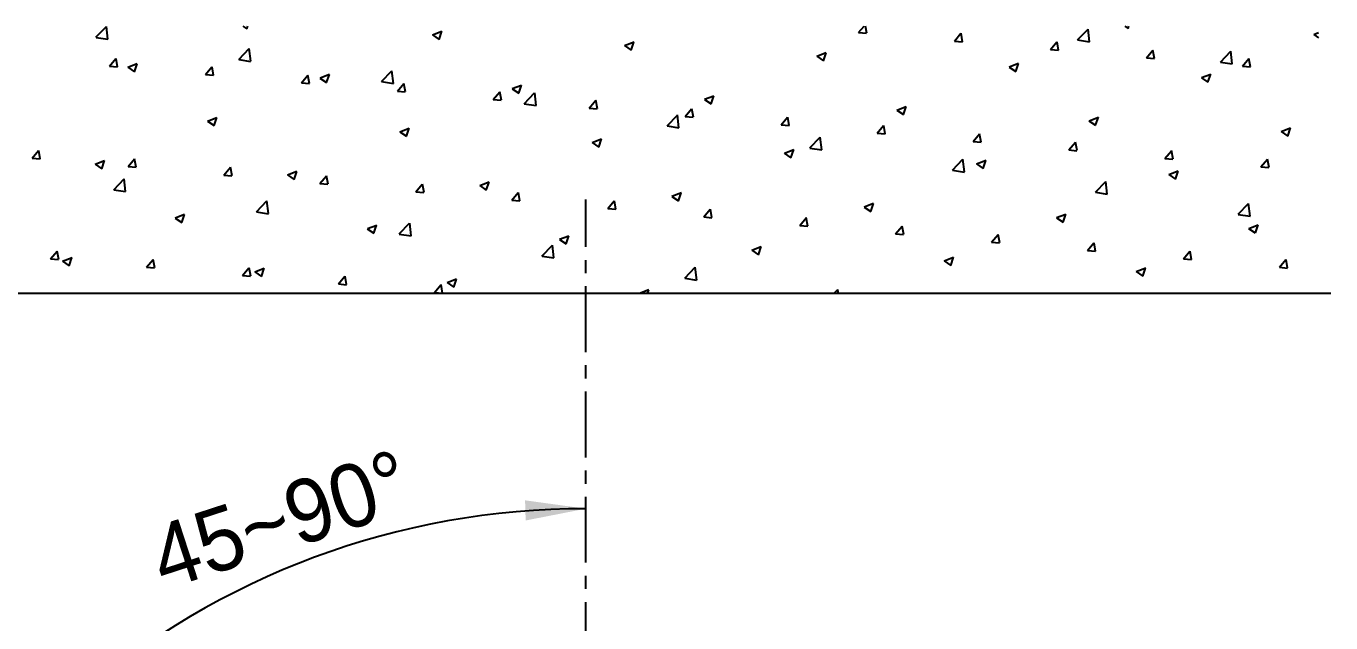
# Model space of a CAD drawing. Header units: millimetres. Extents: x 0 to 42050, y 0 to 29700.
# Drawn here: x 10152 to 12629, y 20850 to 21984 of the extents above; entities that cross this region are included whole.
import ezdxf

# ---------------------------------------------------------------- set-up
doc = ezdxf.new("R2010")
doc.units = ezdxf.units.MM
doc.header["$LTSCALE"] = 50
doc.linetypes.add('CENTERX2', pattern=[4, 2.5, -0.5, 0.5, -0.5])
doc.layers.add('P', color=3, linetype='Continuous')
doc.styles.add('돋움', font='')
doc.styles.get('돋움').set_extended_font_data('Dotum')

msp = doc.modelspace()

# ---------------------------------------------------------------- linework, layer by layer
at = {"color": 7}
for p, q in [((10284.3, 21963.1), (10304.1, 21983.7)), ((10307, 21959.6), (10304.2, 21983.7)), ((10563.3, 21984.5), (10570.7, 21979.5)), ((10570.7, 21979.5), (10572.4, 21984.5)), ((11732.2, 21972), (11742.7, 21984.5)), ((11747.7, 21970.7), (11745.2, 21984.5)), ((12148.2, 21958.3), (12168, 21978.9)), ((12170.9, 21954.8), (12168, 21978.9)), ((12237.7, 21984.5), (12244.2, 21980.1)), ((12244.2, 21980.1), (12245.7, 21984.5)), ((10284.4, 21963), (10307, 21959.5)), ((10923.1, 21967.7), (10935.7, 21959.2)), ((10923.2, 21968), (10941, 21974.8)), ((10935.7, 21959.2), (10940.9, 21974.5)), ((11288.2, 21947.6), (11306, 21954.5)), ((11300.8, 21938.8), (11305.9, 21954.2)), ((11732.2, 21972), (11747.4, 21970.7)), ((11914.4, 21956.1), (11926.7, 21970.7)), ((11914.4, 21956.1), (11929.6, 21954.7)), ((11929.9, 21954.8), (11926.9, 21970.7)), ((12096.6, 21940.1), (12108.8, 21954.7)), ((12112.1, 21938.9), (12109.1, 21954.8)), ((12148.2, 21958.1), (12170.8, 21954.6)), ((12596.6, 21968.3), (12605.9, 21962)), ((12596.7, 21968.5), (12605.9, 21972)), ((10555.4, 21921.1), (10575.2, 21941.7)), ((10578.1, 21917.6), (10575.2, 21941.7)), ((11288.1, 21947.4), (11300.7, 21938.8)), ((11653.1, 21927), (11665.8, 21918.5)), ((11653.2, 21927.3), (11671, 21934.1)), ((11665.8, 21918.5), (11670.9, 21933.8)), ((12096.6, 21940.1), (12111.8, 21938.8)), ((12278.8, 21924.2), (12291, 21938.8)), ((12294.2, 21922.9), (12291.3, 21938.8)), ((12419.3, 21916.2), (12439, 21936.8)), ((12441.9, 21912.7), (12439.1, 21936.9)), ((10310, 21908.5), (10322.2, 21923.1)), ((10310, 21908.5), (10325.2, 21907.1)), ((10325.5, 21907.2), (10322.5, 21923.1)), ((10344.6, 21906.1), (10357.3, 21897.6)), ((10344.7, 21906.4), (10362.5, 21913.2)), ((10357.3, 21897.6), (10362.4, 21912.9)), ((10492.2, 21892.5), (10504.4, 21907.1)), ((10507.6, 21891.2), (10504.7, 21907.2)), ((10555.4, 21920.9), (10578, 21917.4)), ((12018.2, 21906.7), (12030.8, 21898.2)), ((12018.3, 21906.9), (12036.1, 21913.8)), ((12030.8, 21898.2), (12036, 21913.5)), ((12278.8, 21924.2), (12294, 21922.9)), ((12419.3, 21916.1), (12441.9, 21912.6)), ((12461, 21908.3), (12473.2, 21922.9)), ((12461, 21908.3), (12476.2, 21906.9)), ((12476.4, 21907), (12473.5, 21922.9)), ((10492.2, 21892.5), (10507.4, 21891.2)), ((10674.4, 21876.6), (10686.6, 21891.2)), ((10674.4, 21876.6), (10689.6, 21875.3)), ((10689.8, 21875.3), (10686.9, 21891.2)), ((10709.6, 21885.8), (10722.3, 21877.3)), ((10709.8, 21886), (10727.6, 21892.9)), ((10722.3, 21877.3), (10727.5, 21892.6)), ((10826.5, 21879), (10846.2, 21899.6)), ((10826.5, 21878.9), (10849.1, 21875.4)), ((10849.1, 21875.5), (10846.3, 21899.6)), ((12383.2, 21886.3), (12395.8, 21877.8)), ((12383.3, 21886.6), (12401.1, 21893.4)), ((12395.8, 21877.8), (12401, 21893.2)), ((10856.6, 21860.7), (10868.8, 21875.2)), ((10856.6, 21860.6), (10871.7, 21859.3)), ((10872, 21859.4), (10869.1, 21875.3)), ((11038.7, 21844.7), (11051, 21859.3)), ((11054.2, 21843.4), (11051.3, 21859.4)), ((11074.7, 21865.4), (11087.3, 21856.9)), ((11074.8, 21865.7), (11092.6, 21872.5)), ((11087.3, 21856.9), (11092.5, 21872.3)), ((11097.5, 21837), (11117.3, 21857.6)), ((11120.2, 21833.5), (11117.4, 21857.6)), ((11439.8, 21845.4), (11457.6, 21852.2)), ((11452.4, 21836.6), (11457.5, 21851.9)), ((11038.7, 21844.7), (11053.9, 21843.4)), ((11097.6, 21836.8), (11120.2, 21833.3)), ((11220.9, 21828.8), (11233.2, 21843.4)), ((11220.9, 21828.8), (11236.1, 21827.4)), ((11236.4, 21827.5), (11233.4, 21843.4)), ((11403.1, 21812.8), (11415.4, 21827.4)), ((11418.6, 21811.6), (11415.6, 21827.5)), ((11439.7, 21845.1), (11452.3, 21836.6)), ((11804.9, 21825), (11822.6, 21831.8)), ((11817.4, 21816.2), (11822.5, 21831.6)), ((10496.2, 21803.9), (10508.9, 21795.3)), ((10496.4, 21804.1), (10514.1, 21811)), ((10508.9, 21795.3), (10514, 21810.7)), ((11368.6, 21794.9), (11388.4, 21815.5)), ((11391.3, 21791.4), (11388.5, 21815.6)), ((11403.1, 21812.8), (11418.3, 21811.5)), ((11585.3, 21796.9), (11597.5, 21811.5)), ((11600.7, 21795.6), (11597.8, 21811.5)), ((11804.7, 21824.8), (11817.4, 21816.2)), ((12169.8, 21804.4), (12182.4, 21795.9)), ((12169.9, 21804.7), (12187.7, 21811.5)), ((12182.4, 21795.9), (12187.6, 21811.2)), ((10861.3, 21783.5), (10873.9, 21775)), ((10861.4, 21783.8), (10879.2, 21790.6)), ((10873.9, 21775), (10879.1, 21790.3)), ((11368.7, 21794.8), (11391.3, 21791.3)), ((11585.3, 21796.9), (11600.5, 21795.6)), ((11767.5, 21781), (11779.7, 21795.6)), ((11767.5, 21780.9), (11782.7, 21779.6)), ((11782.9, 21779.7), (11780, 21795.6)), ((11949.7, 21765), (11961.9, 21779.6)), ((11965.1, 21763.7), (11962.2, 21779.7)), ((12534.8, 21784.1), (12547.4, 21775.6)), ((12534.9, 21784.3), (12552.7, 21791.2)), ((12547.5, 21775.5), (12552.6, 21790.9)), ((11226.3, 21763.2), (11238.9, 21754.7)), ((11226.4, 21763.4), (11244.2, 21770.3)), ((11239, 21754.6), (11244.1, 21770)), ((11639.7, 21752.9), (11659.5, 21773.5)), ((11639.8, 21752.7), (11662.3, 21749.2)), ((11662.4, 21749.4), (11659.6, 21773.5)), ((11949.7, 21765), (11964.8, 21763.7)), ((12131.8, 21749.1), (12144.1, 21763.7)), ((12147.3, 21747.8), (12144.4, 21763.7)), ((10163.1, 21733.4), (10175.3, 21747.9)), ((10163.1, 21733.3), (10178.2, 21732)), ((10178.5, 21732.1), (10175.6, 21748)), ((10282.9, 21722.2), (10300.7, 21729)), ((10295.5, 21713.4), (10300.6, 21728.8)), ((10345.2, 21717.4), (10357.5, 21732)), ((10360.7, 21716.1), (10357.8, 21732.1)), ((11591.3, 21742.8), (11604, 21734.3)), ((11591.4, 21743.1), (11609.2, 21749.9)), ((11604, 21734.3), (11609.1, 21749.7)), ((11910.8, 21710.8), (11930.6, 21731.5)), ((11933.4, 21707.3), (11930.6, 21731.5)), ((11956.5, 21722.8), (11974.3, 21729.6)), ((11969, 21714), (11974.2, 21729.3)), ((12131.8, 21749.1), (12147, 21747.7)), ((12314, 21733.1), (12326.3, 21747.7)), ((12314, 21733.1), (12329.2, 21731.8)), ((12329.5, 21731.9), (12326.5, 21747.8)), ((12496.2, 21717.2), (12508.5, 21731.8)), ((12511.7, 21715.9), (12508.7, 21731.8)), ((10282.8, 21721.9), (10295.5, 21713.4)), ((10345.2, 21717.4), (10360.4, 21716.1)), ((10527.4, 21701.5), (10539.7, 21716.1)), ((10542.9, 21700.2), (10540, 21716.1)), ((10648, 21701.9), (10665.8, 21708.7)), ((10660.5, 21693.1), (10665.7, 21708.4)), ((11910.8, 21710.7), (11933.4, 21707.2)), ((11956.4, 21722.5), (11969, 21714)), ((12321.5, 21702.4), (12339.3, 21709.2)), ((12334, 21693.6), (12339.2, 21709)), ((12496.2, 21717.2), (12511.4, 21715.9)), ((10318, 21673.6), (10337.8, 21694.2)), ((10340.6, 21670.1), (10337.8, 21694.3)), ((10527.4, 21701.5), (10542.6, 21700.1)), ((10647.8, 21701.6), (10660.5, 21693.1)), ((10709.6, 21685.5), (10721.9, 21700.1)), ((10709.6, 21685.5), (10724.8, 21684.2)), ((10725.1, 21684.3), (10722.1, 21700.2)), ((10891.8, 21669.6), (10904, 21684.2)), ((10907.3, 21668.3), (10904.3, 21684.2)), ((11012.9, 21681.3), (11025.5, 21672.7)), ((11013, 21681.5), (11030.8, 21688.3)), ((11025.5, 21672.7), (11030.7, 21688.1)), ((12181.9, 21668.8), (12201.6, 21689.4)), ((12204.5, 21665.3), (12201.7, 21689.4)), ((12321.4, 21702.2), (12334, 21693.6)), ((10318, 21673.5), (10340.6, 21670)), ((10891.8, 21669.6), (10907, 21668.3)), ((11074, 21653.7), (11086.2, 21668.3)), ((11074, 21653.6), (11089.2, 21652.3)), ((11089.4, 21652.4), (11086.5, 21668.3)), ((11377.9, 21660.9), (11390.5, 21652.4)), ((11378, 21661.2), (11395.8, 21668)), ((11390.6, 21652.4), (11395.7, 21667.7)), ((12181.9, 21668.7), (12204.5, 21665.2)), ((10589.1, 21631.6), (10608.8, 21652.2)), ((10589.1, 21631.4), (10611.7, 21627.9)), ((10611.7, 21628.1), (10608.9, 21652.2)), ((11256.2, 21637.7), (11268.4, 21652.3)), ((11256.2, 21637.7), (11271.3, 21636.4)), ((11271.6, 21636.4), (11268.7, 21652.4)), ((11438.4, 21621.8), (11450.6, 21636.4)), ((11453.8, 21620.5), (11450.9, 21636.4)), ((11742.9, 21640.6), (11755.6, 21632)), ((11743.1, 21640.8), (11760.8, 21647.7)), ((11755.6, 21632), (11760.7, 21647.4)), ((12452.9, 21626.8), (12472.7, 21647.4)), ((12475.6, 21623.3), (12472.8, 21647.4)), ((10434.4, 21619.7), (10447.1, 21611.2)), ((10434.5, 21619.9), (10452.3, 21626.8)), ((10447.1, 21611.1), (10452.2, 21626.5)), ((10799.6, 21599.6), (10817.4, 21606.4)), ((10812.1, 21590.8), (10817.3, 21606.2)), ((10860.1, 21589.5), (10879.9, 21610.2)), ((10882.8, 21586), (10880, 21610.2)), ((11438.4, 21621.8), (11453.5, 21620.4)), ((11620.5, 21605.8), (11632.8, 21620.4)), ((11620.5, 21605.8), (11635.7, 21604.5)), ((11636, 21604.6), (11633.1, 21620.5)), ((11802.7, 21589.9), (11815, 21604.5)), ((11818.2, 21588.6), (11815.2, 21604.5)), ((12108, 21620.2), (12120.6, 21611.7)), ((12108.1, 21620.5), (12125.9, 21627.3)), ((12120.6, 21611.7), (12125.8, 21627)), ((12453, 21626.6), (12475.6, 21623.1)), ((12473.1, 21600.1), (12490.9, 21607)), ((12485.7, 21591.4), (12490.8, 21606.7)), ((10799.5, 21599.3), (10812.1, 21590.8)), ((10860.2, 21589.4), (10882.8, 21585.9)), ((11164.6, 21579.3), (11182.4, 21586.1)), ((11177.1, 21570.5), (11182.3, 21585.8)), ((11802.7, 21589.9), (11817.9, 21588.6)), ((11984.9, 21574), (11997.2, 21588.6)), ((12000.4, 21572.7), (11997.4, 21588.6)), ((12473, 21599.9), (12485.6, 21591.4)), ((10198.3, 21542.3), (10210.5, 21556.9)), ((10213.8, 21541), (10210.8, 21556.9)), ((11131.2, 21547.5), (11151, 21568.1)), ((11153.9, 21544), (11151.1, 21568.1)), ((11164.5, 21579), (11177.1, 21570.5)), ((11529.5, 21558.6), (11542.2, 21550.1)), ((11529.6, 21558.9), (11547.4, 21565.7)), ((11542.2, 21550.1), (11547.3, 21565.5)), ((11984.9, 21574), (12000.1, 21572.6)), ((12167.1, 21558), (12179.3, 21572.6)), ((12167.1, 21558), (12182.3, 21556.7)), ((12182.5, 21556.7), (12179.6, 21572.7)), ((12349.3, 21542.1), (12361.5, 21556.7)), ((12364.7, 21540.8), (12361.8, 21556.7)), ((10198.3, 21542.3), (10213.5, 21541)), ((10221, 21537.8), (10233.6, 21529.2)), ((10221.1, 21538), (10238.9, 21544.8)), ((10233.7, 21529.2), (10238.8, 21544.6)), ((10380.5, 21526.4), (10392.7, 21541)), ((10395.9, 21525.1), (10393, 21541)), ((11131.3, 21547.4), (11153.9, 21543.9)), ((11894.6, 21538.3), (11907.2, 21529.8)), ((11894.7, 21538.6), (11912.5, 21545.4)), ((11907.2, 21529.8), (11912.4, 21545.1)), ((12349.3, 21542.1), (12364.5, 21540.7)), ((12531.5, 21526.1), (12543.7, 21540.7)), ((12546.9, 21524.9), (12544, 21540.8)), ((10380.5, 21526.3), (10395.7, 21525)), ((10562.7, 21510.4), (10574.9, 21525)), ((10562.7, 21510.4), (10577.9, 21509.1)), ((10578.1, 21509.1), (10575.2, 21525.1)), ((10586, 21517.4), (10598.7, 21508.9)), ((10586.2, 21517.7), (10603.9, 21524.5)), ((10598.7, 21508.9), (10603.9, 21524.2)), ((10744.9, 21494.5), (10757.1, 21509.1)), ((10760.3, 21493.2), (10757.4, 21509.1)), ((11402.3, 21505.5), (11422.1, 21526.1)), ((11402.4, 21505.3), (11424.9, 21501.8)), ((11425, 21502), (11422.2, 21526.1)), ((12259.6, 21518), (12272.2, 21509.4)), ((12259.7, 21518.2), (12277.5, 21525.1)), ((12272.2, 21509.4), (12277.4, 21524.8)), ((12531.5, 21526.1), (12546.6, 21524.8)), ((10744.9, 21494.5), (10760, 21493.1)), ((10927, 21478.5), (10939.3, 21493.1)), ((10942.5, 21477.3), (10939.6, 21493.2)), ((10951.1, 21497.1), (10963.7, 21488.5)), ((10951.2, 21497.3), (10969, 21504.2)), ((10963.7, 21488.5), (10968.9, 21503.9)), ((11316.2, 21477), (11334, 21483.8)), ((11331.4, 21476.1), (11333.9, 21483.5)), ((11685.5, 21476.1), (11693.2, 21484)), ((11694.2, 21476.1), (11693.2, 21484)), ((10927, 21478.5), (10942.2, 21477.2)), ((11120.6, 21476.1), (11121.5, 21477.2)), ((11122, 21476.1), (11121.7, 21477.2)), ((11316.1, 21476.7), (11317, 21476.1))]:
    msp.add_line(p, q, dxfattribs=at)
at = {"color": 1, "linetype": 'CENTERX2'}
msp.add_line((11214.6, 18965), (11214.6, 21654.7), dxfattribs=at)
at = {"color": 1}
msp.add_arc((11211.3, 19599.7), 1467.7, 89.8725, 130.9417, dxfattribs=at)
msp.add_solid([(11100.2, 21045.1), (11099.1, 21083.4), (11214.6, 21067.5)], dxfattribs=at)
at = {"layer": 'P', "color": 0, "lineweight": -2}
msp.add_line((12629.2, 21476.1), (8249.6, 21476.1), dxfattribs=at)

# ---------------------------------------------------------------- texts
at = {"color": 2, "style": '돋움'}
msp.add_text('45~90°', height=120, rotation=18.0408, dxfattribs=at).set_placement((10413.5, 20912.6))

doc.saveas('drawing.dxf')
